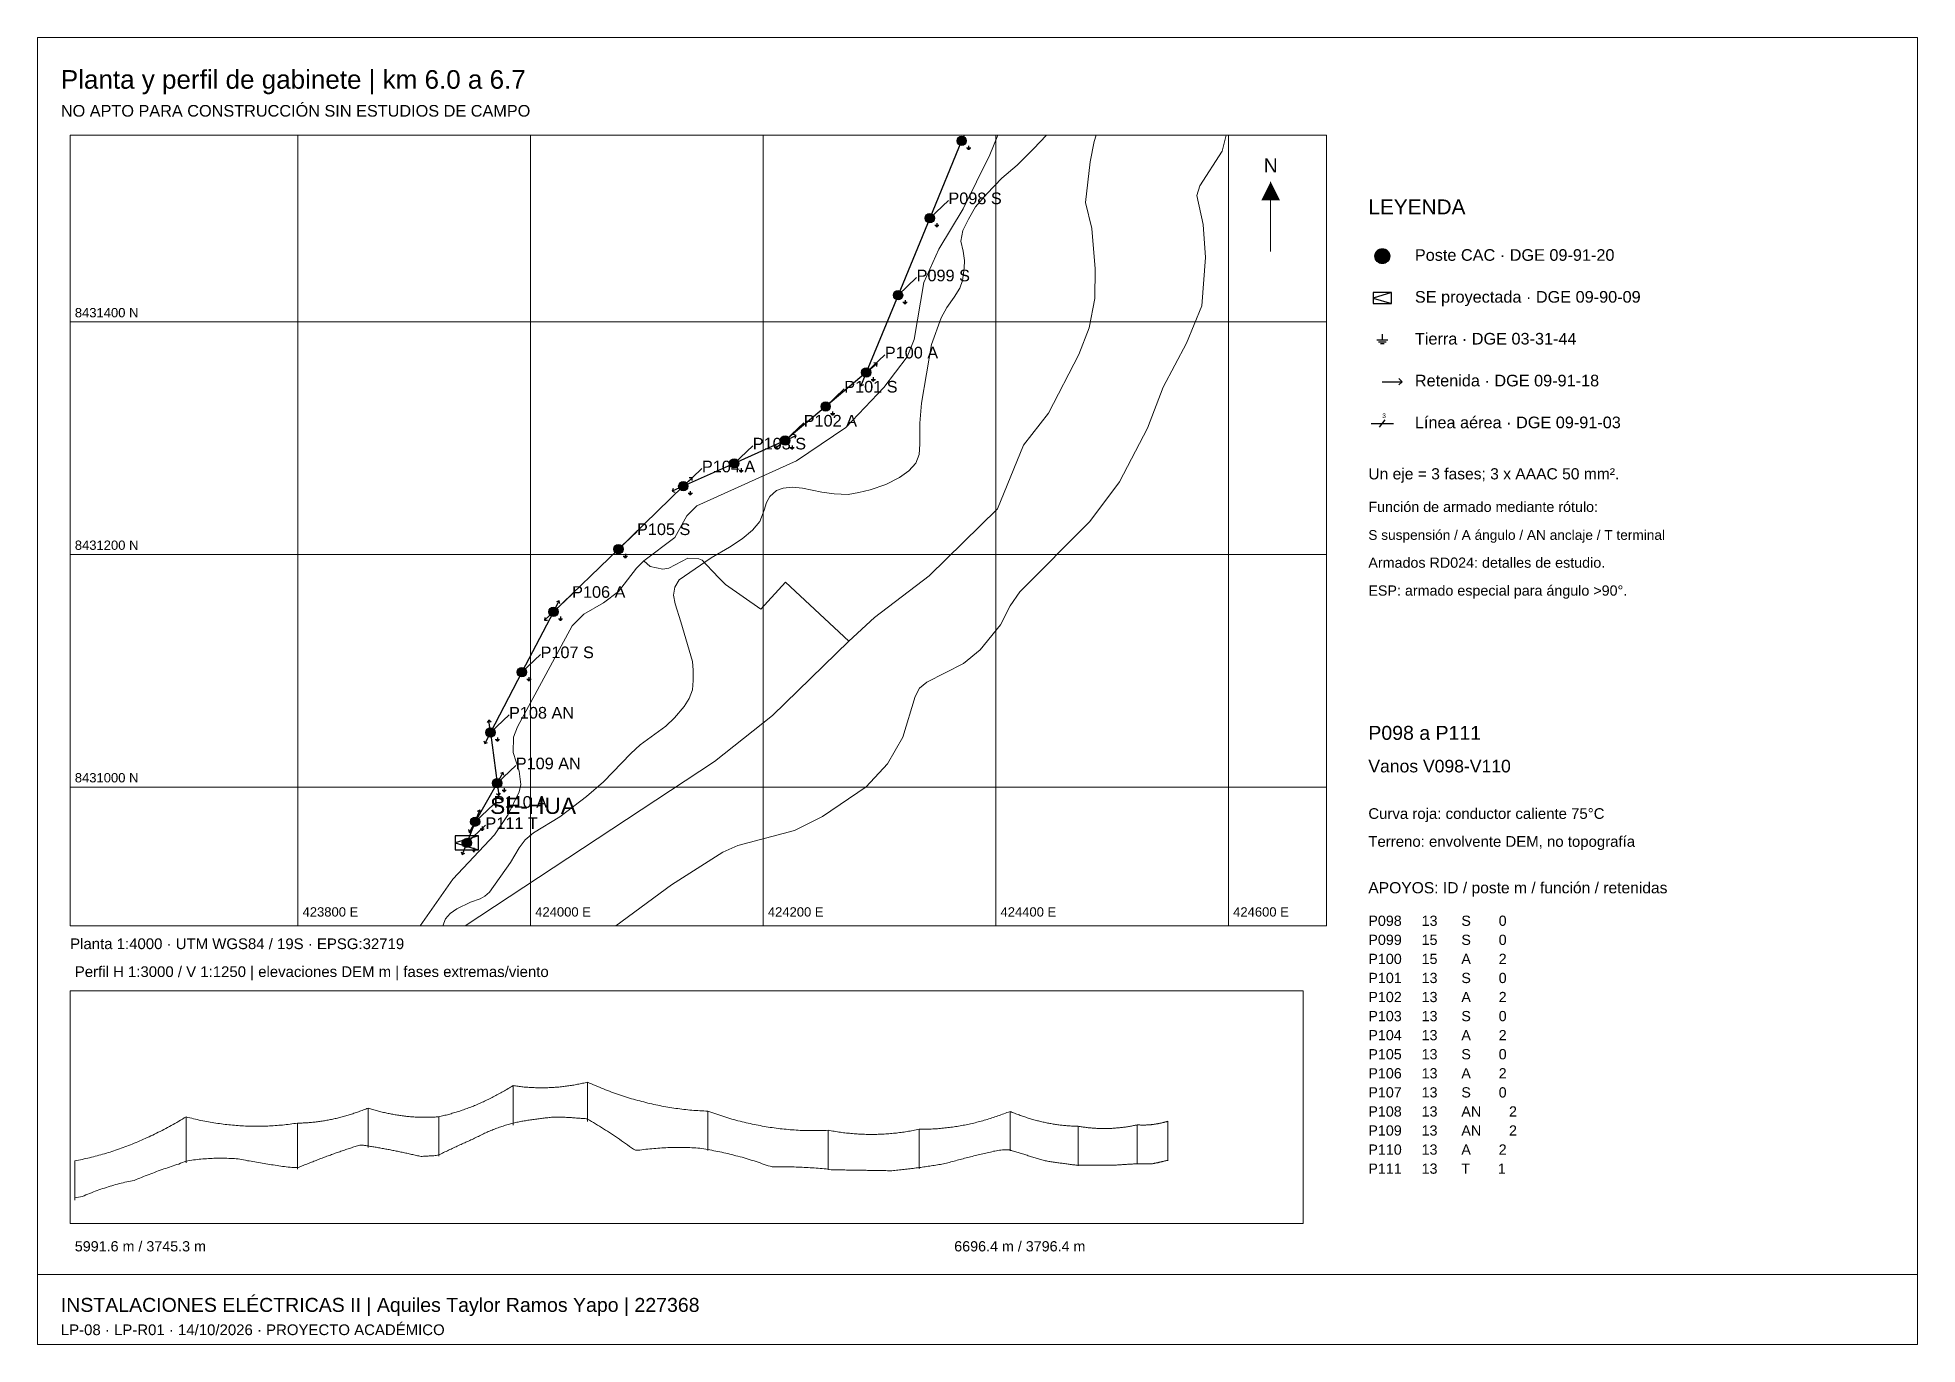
# Paper-space layout 'LP-08_PLANTA' of a CAD drawing. Header units: metres, sheet in millimetres. Extents: x 8 to 412, y 8 to 289.
# The model-space entities are those that its viewports show. They can reach past a viewport. Long polylines and large blocks are cut down to what shows.
import ezdxf

# ---------------------------------------------------------------- set-up
doc = ezdxf.new("R2010")
doc.units = ezdxf.units.M
for name, color, linetype, lineweight, true_color in [('BASE_AGUA', 7, 'Continuous', 13, 0x419bd7), ('BASE_VIAS', 7, 'Continuous', 13, 0xb9b9b9), ('CUADRICULA', 7, 'Continuous', 13, 0xe1e1e1), ('CUADRICULA_TEXTO', 7, 'Continuous', 13, 0x8c8c8c), ('LP_EJE', 7, 'Continuous', 25, 0xaa191e), ('PERFIL_CONDUCTOR', 7, 'Continuous', 13, 0xb41414), ('PERFIL_TERRENO', 7, 'Continuous', 13, 0x825f3c)]:
    doc.layers.add(name, color=color, linetype=linetype, lineweight=lineweight, true_color=true_color)
for name, color, linetype, lineweight in [('DETALLE', 7, 'Continuous', 13), ('LP_MAPA_ETIQUETAS', 7, 'Continuous', 25), ('LP_PAT', 3, 'Continuous', 25), ('LP_POSTES', 1, 'Continuous', 25), ('LP_RETENIDAS', 34, 'Continuous', 25), ('LP_SE', 5, 'Continuous', 25), ('ROTULO', 7, 'Continuous', 13)]:
    doc.layers.add(name, color=color, linetype=linetype, lineweight=lineweight)
doc.layers.add('VIEWPORTS', color=7, linetype='Continuous')
doc.styles.add('Arial', font='arial.ttf')

# ---------------------------------------------------------------- blocks, each defined once
blk = doc.blocks.new('LP_SUSPENSION')
at = {"true_color": 0xffffff}
blk.add_hatch(color=7, dxfattribs=at).paths.add_polyline_path([(4, 0), (4, 0.6), (3.8, 1.2), (3.6, 1.8), (3.2, 2.4), (2.8, 2.8), (2.4, 3.2), (1.8, 3.6), (1.2, 3.8), (0.6, 4), (0, 4), (-0.6, 4), (-1.2, 3.8), (-1.8, 3.6), (-2.4, 3.2), (-2.8, 2.8), (-3.2, 2.4), (-3.6, 1.8), (-3.8, 1.2), (-4, 0.6), (-4, 0), (-4, -0.6), (-3.8, -1.2), (-3.6, -1.8), (-3.2, -2.4), (-2.8, -2.8), (-2.4, -3.2), (-1.8, -3.6), (-1.2, -3.8), (-0.6, -4), (0, -4), (0.6, -4), (1.2, -3.8), (1.8, -3.6), (2.4, -3.2), (2.8, -2.8), (3.2, -2.4), (3.6, -1.8), (3.8, -1.2), (4, -0.6)])
blk.add_circle((0, 0), 4)
at = {"flags": 1}
for tag in ['ARMADO', 'ID', 'ESTRUCTURA', 'E', 'N', 'POSTE_M']:
    blk.add_attdef(tag, (0, 0), '', height=1, dxfattribs=at)
blk = doc.blocks.new('LP_SE')
blk.add_lwpolyline([(-5, -3), (5, -3), (5, 3), (-5, 3)], close=True)
blk.add_lwpolyline([(5, 3), (-5, 0), (5, -3)])
at = {"flags": 1}
blk.add_attdef('ID', (0, 0), '', height=1, dxfattribs=at)
blk = doc.blocks.new('LP_PAT')
for p, q in [((-3, 0), (3, 0)), ((0, 3), (0, 0)), ((-2, -1), (2, -1)), ((-1, -2), (1, -2))]:
    blk.add_line(p, q)
blk = doc.blocks.new('LP_RET')
blk.add_line((0, 0), (10.6, 0))
blk.add_lwpolyline([(8.8, -1.7), (10.6, 0), (8.8, 1.7)])
blk = doc.blocks.new('LP_LINEA')
for p, q in [((-6, 0), (6, 0)), ((-1.5, -2), (1.5, 2))]:
    blk.add_line(p, q)
blk.add_text('3', height=2.5).set_placement((0, 3))
blk = doc.blocks.new('LP_ANGULO')
at = {"true_color": 0xffffff}
blk.add_hatch(color=7, dxfattribs=at).paths.add_polyline_path([(4, 0), (4, 0.6), (3.8, 1.2), (3.6, 1.8), (3.2, 2.4), (2.8, 2.8), (2.4, 3.2), (1.8, 3.6), (1.2, 3.8), (0.6, 4), (0, 4), (-0.6, 4), (-1.2, 3.8), (-1.8, 3.6), (-2.4, 3.2), (-2.8, 2.8), (-3.2, 2.4), (-3.6, 1.8), (-3.8, 1.2), (-4, 0.6), (-4, 0), (-4, -0.6), (-3.8, -1.2), (-3.6, -1.8), (-3.2, -2.4), (-2.8, -2.8), (-2.4, -3.2), (-1.8, -3.6), (-1.2, -3.8), (-0.6, -4), (0, -4), (0.6, -4), (1.2, -3.8), (1.8, -3.6), (2.4, -3.2), (2.8, -2.8), (3.2, -2.4), (3.6, -1.8), (3.8, -1.2), (4, -0.6)])
blk.add_circle((0, 0), 4)
at = {"flags": 1}
for tag in ['ARMADO', 'ID', 'ESTRUCTURA', 'E', 'N', 'POSTE_M']:
    blk.add_attdef(tag, (0, 0), '', height=1, dxfattribs=at)
blk = doc.blocks.new('LP_ANCLAJE')
at = {"true_color": 0xffffff}
blk.add_hatch(color=7, dxfattribs=at).paths.add_polyline_path([(4, 0), (4, 0.6), (3.8, 1.2), (3.6, 1.8), (3.2, 2.4), (2.8, 2.8), (2.4, 3.2), (1.8, 3.6), (1.2, 3.8), (0.6, 4), (0, 4), (-0.6, 4), (-1.2, 3.8), (-1.8, 3.6), (-2.4, 3.2), (-2.8, 2.8), (-3.2, 2.4), (-3.6, 1.8), (-3.8, 1.2), (-4, 0.6), (-4, 0), (-4, -0.6), (-3.8, -1.2), (-3.6, -1.8), (-3.2, -2.4), (-2.8, -2.8), (-2.4, -3.2), (-1.8, -3.6), (-1.2, -3.8), (-0.6, -4), (0, -4), (0.6, -4), (1.2, -3.8), (1.8, -3.6), (2.4, -3.2), (2.8, -2.8), (3.2, -2.4), (3.6, -1.8), (3.8, -1.2), (4, -0.6)])
blk.add_circle((0, 0), 4)
at = {"flags": 1}
for tag in ['ARMADO', 'ID', 'ESTRUCTURA', 'E', 'N', 'POSTE_M']:
    blk.add_attdef(tag, (0, 0), '', height=1, dxfattribs=at)
blk = doc.blocks.new('LP_TERMINAL')
at = {"true_color": 0xffffff}
blk.add_hatch(color=7, dxfattribs=at).paths.add_polyline_path([(4, 0), (4, 0.6), (3.8, 1.2), (3.6, 1.8), (3.2, 2.4), (2.8, 2.8), (2.4, 3.2), (1.8, 3.6), (1.2, 3.8), (0.6, 4), (0, 4), (-0.6, 4), (-1.2, 3.8), (-1.8, 3.6), (-2.4, 3.2), (-2.8, 2.8), (-3.2, 2.4), (-3.6, 1.8), (-3.8, 1.2), (-4, 0.6), (-4, 0), (-4, -0.6), (-3.8, -1.2), (-3.6, -1.8), (-3.2, -2.4), (-2.8, -2.8), (-2.4, -3.2), (-1.8, -3.6), (-1.2, -3.8), (-0.6, -4), (0, -4), (0.6, -4), (1.2, -3.8), (1.8, -3.6), (2.4, -3.2), (2.8, -2.8), (3.2, -2.4), (3.6, -1.8), (3.8, -1.2), (4, -0.6)])
blk.add_circle((0, 0), 4)
at = {"flags": 1}
for tag in ['ARMADO', 'ID', 'ESTRUCTURA', 'E', 'N', 'POSTE_M']:
    blk.add_attdef(tag, (0, 0), '', height=1, dxfattribs=at)

msp = doc.modelspace()

# ---------------------------------------------------------------- linework, layer by layer
at = {"layer": 'BASE_AGUA'}
msp.add_lwpolyline([(423917.5, 8430855.7), (423923.6, 8430878.5), (423926.9, 8430886.6), (423930.8, 8430891.1), (423936.7, 8430895.2), (423948.4, 8430901.1), (423956.8, 8430903.9), (423960.7, 8430906.2), (423964.8, 8430909.5), (423982.8, 8430935.1), (423990.2, 8430947.8), (423995.5, 8430954.7), (424002.6, 8430960.6), (424025.3, 8430974.4), (424048.1, 8430991.8), (424062.6, 8431004.4), (424086.1, 8431028.9), (424094.1, 8431036.2), (424116.4, 8431052.3), (424123.8, 8431059.5), (424132, 8431069.4), (424136.4, 8431076.2), (424139.2, 8431083.6), (424139.9, 8431091.6), (424139.9, 8431100.6), (424139.1, 8431108), (424129.3, 8431142), (424124.2, 8431157.5), (424122.9, 8431164.9), (424124, 8431172), (424127.7, 8431178.1), (424155.4, 8431197.2), (424171, 8431206.3), (424182, 8431213.4), (424190.7, 8431220.8), (424197.2, 8431228.4), (424200.9, 8431238.2), (424202.7, 8431244.7), (424205.8, 8431250), (424211.4, 8431255.2), (424217.2, 8431257.1), (424224.8, 8431257.9), (424233.7, 8431257.2), (424250.5, 8431253.7), (424261.1, 8431252.2), (424273, 8431251.7), (424282.3, 8431253.4), (424292, 8431255.7), (424305.4, 8431260.1), (424317.2, 8431266.3), (424325.2, 8431272), (424331.2, 8431278.5), (424334.1, 8431285.9), (424334.6, 8431295), (424334.6, 8431312.9), (424336.2, 8431330.1), (424344.6, 8431380.6), (424353.1, 8431403.6), (424357.9, 8431412.5), (424364.2, 8431421.4), (424369, 8431429.1), (424371.4, 8431435.8), (424372.9, 8431446.4), (424373.1, 8431453), (424371.9, 8431461), (424370, 8431469.5), (424371.7, 8431478.7), (424376.5, 8431488.5), (424382.6, 8431499.1), (424392.2, 8431510.2), (424405, 8431523.6), (424418.2, 8431535), (424432.5, 8431549), (424444.4, 8431561.6), (424452.5, 8431572.9)], dxfattribs=at)
at = {"layer": 'BASE_VIAS'}
for points in [[(423895.4, 8430866.9), (423933.3, 8430920.8), (423968.9, 8430959), (423980.8, 8430976.4), (423990.2, 8430996), (423991.5, 8431002.3), (423990.3, 8431013.6), (423985.1, 8431029.8), (423985.4, 8431042.9), (423988.7, 8431051.7), (424035.9, 8431138.7), (424045.9, 8431148.7), (424062.7, 8431158.4), (424075.7, 8431168.2), (424091, 8431188.4), (424097.5, 8431194.5), (424124.1, 8431214.6), (424134.4, 8431233.3), (424143, 8431242), (424228.6, 8431280.5), (424271, 8431309.3), (424303.8, 8431343.6), (424323.8, 8431369.9), (424329.7, 8431384.9), (424338, 8431433.9), (424350.9, 8431462.5), (424371.8, 8431497.3), (424394.9, 8431543.8), (424426.3, 8431622.3)], [(424497.3, 8431597.6), (424484.6, 8431555.2), (424481.1, 8431537.6), (424477.1, 8431502.9), (424482.6, 8431480.5), (424485.3, 8431445.8), (424485, 8431420.1), (424480.2, 8431395.1), (424471.4, 8431372.1), (424445.3, 8431321.6), (424423.8, 8431294), (424401.4, 8431239.4), (424342.6, 8431181.7), (424295.8, 8431145.7), (424273.5, 8431125.4), (424208.1, 8431061.6), (424158, 8431021.9), (423928.6, 8430870.6)], [(423986.2, 8430816), (424121.1, 8430915.9), (424165.3, 8430944), (424178.2, 8430949.8), (424227, 8430962.7), (424251, 8430974.7), (424288.4, 8431000.2), (424306.9, 8431020), (424319.9, 8431042.9), (424330.5, 8431078), (424334.5, 8431085.1), (424340.7, 8431090.2), (424372.3, 8431106.4), (424386.5, 8431118), (424403.9, 8431139.4), (424412.4, 8431155.8), (424420.6, 8431167.8), (424480.8, 8431228.4), (424506.2, 8431262.5), (424530.5, 8431308.8), (424543.7, 8431343.9), (424563.8, 8431381.9), (424577.2, 8431414), (424580.1, 8431455.4), (424578.2, 8431483.8), (424572.7, 8431508.8), (424575.3, 8431517), (424594.6, 8431546.9), (424598.7, 8431564.2), (424598, 8431576.9)], [(424097.5, 8431194.5), (424102.9, 8431189.8), (424113.7, 8431187.5), (424119, 8431188.4), (424135.3, 8431196.8), (424144.6, 8431196.4), (424147.4, 8431195)], [(424147.4, 8431195), (424156.2, 8431186.1)], [(424156.2, 8431186.1), (424162.5, 8431179.5), (424167.6, 8431174.3), (424197.9, 8431153.1), (424219.3, 8431176.1), (424273.5, 8431125.4)]]:
    msp.add_lwpolyline(points, dxfattribs=at)
at = {"layer": 'LP_EJE'}
msp.add_lwpolyline([(424397.9, 8431622.1), (424370.6, 8431555.7), (424343.2, 8431489.3), (424315.9, 8431423), (424288.6, 8431356.6), (424253.7, 8431327.3), (424218.8, 8431298.1), (424175.1, 8431278.4), (424131.3, 8431258.7), (424075.5, 8431204.7), (424019.7, 8431150.8), (423992.6, 8431098.8), (423965.5, 8431046.9), (423971.3, 8431003.3), (423952.4, 8430970.2), (423945.2, 8430951.9)], dxfattribs=at)

# ---------------------------------------------------------------- block references
at = {"layer": 'LP_PAT', "xscale": 0.6, "yscale": 0.6}
for p in [(424376.6, 8431549.7), (424349.2, 8431483.3), (424321.9, 8431417), (424294.6, 8431350.6), (424259.7, 8431321.3), (424224.8, 8431292.1), (424181.1, 8431272.4), (424137.3, 8431252.7), (424081.5, 8431198.7), (424025.7, 8431144.8), (423998.6, 8431092.8), (423971.5, 8431040.9), (423977.3, 8430997.3), (423958.4, 8430964.2), (423951.2, 8430945.9)]:
    msp.add_blockref('LP_PAT', p, dxfattribs=at)
at = {"layer": 'LP_POSTES'}
for name, p in [('LP_SUSPENSION', (424370.6, 8431555.7)), ('LP_SUSPENSION', (424343.2, 8431489.3)), ('LP_SUSPENSION', (424315.9, 8431423)), ('LP_ANGULO', (424288.6, 8431356.6)), ('LP_SUSPENSION', (424253.7, 8431327.3)), ('LP_ANGULO', (424218.8, 8431298.1)), ('LP_SUSPENSION', (424175.1, 8431278.4)), ('LP_ANGULO', (424131.3, 8431258.7)), ('LP_SUSPENSION', (424075.5, 8431204.7)), ('LP_ANGULO', (424019.7, 8431150.8)), ('LP_SUSPENSION', (423992.6, 8431098.8)), ('LP_ANCLAJE', (423965.5, 8431046.9)), ('LP_ANCLAJE', (423971.3, 8431003.3)), ('LP_ANGULO', (423952.4, 8430970.2)), ('LP_TERMINAL', (423945.2, 8430951.9))]:
    msp.add_blockref(name, p, dxfattribs=at)
at = {"layer": 'LP_RETENIDAS'}
for p, xscale, yscale, rotation in [((424288.6, 8431356.6), 1.169811320723058, 1.169811320723058, 247.6130153230363), ((424288.6, 8431356.6), 1.169811320776125, 1.169811320776125, 40.03361034735096), ((424218.8, 8431298.1), 1.000000000029919, 1.000000000029919, 24.21606585906807), ((424218.8, 8431298.1), 0.999999999954026, 0.999999999954026, 220.0336103428096), ((424131.3, 8431258.7), 0.9999999999678584, 0.9999999999678584, 204.2160658496278), ((424131.3, 8431258.7), 1.000000000025782, 1.000000000025782, 44.03762038925778), ((424019.7, 8431150.8), 0.9999999999767024, 0.9999999999767024, 62.44624430406154), ((424019.7, 8431150.8), 1.000000000013939, 1.000000000013939, 224.0376203899139), ((423965.5, 8431046.9), 0.9999999999767024, 0.9999999999767024, 242.4462443040615), ((423965.5, 8431046.9), 0.9999999999516324, 0.9999999999516324, 97.55054995183872), ((423971.3, 8431003.3), 0.9999999999960204, 0.9999999999960204, 60.2666802355044), ((423971.3, 8431003.3), 0.9999999999516324, 0.9999999999516324, 277.5505499518387), ((423952.4, 8430970.2), 1.000000000008174, 1.000000000008174, 68.59883996359773), ((423952.4, 8430970.2), 0.9999999999960204, 0.9999999999960204, 240.2666802355044), ((423945.2, 8430951.9), 1.000000000008174, 1.000000000008174, 248.5988399635977)]:
    msp.add_blockref('LP_RET', p, dxfattribs=dict(at, xscale=xscale, yscale=yscale, rotation=rotation))
at = {"layer": 'LP_SE', "xscale": 2, "yscale": 2}
msp.add_blockref('LP_SE', (423945.2, 8430951.9), dxfattribs=at)

# ---------------------------------------------------------------- texts
at = {"layer": 'LP_SE', "style": 'Arial'}
msp.add_text('SE-HUA', height=14, dxfattribs=at).set_placement((423965.2, 8430976.9))

psp = doc.layouts.new('LP-08_PLANTA')

# ---------------------------------------------------------------- linework, layer by layer
at = {"layer": 'CUADRICULA'}
for p, q in [((63.95, 98), (63.95, 268)), ((113.95, 98), (113.95, 268)), ((163.95, 98), (163.95, 268)), ((213.95, 98), (213.95, 268)), ((263.95, 98), (263.95, 268)), ((15, 227.85), (285, 227.85)), ((15, 177.85), (285, 177.85)), ((15, 127.85), (285, 127.85))]:
    psp.add_line(p, q, dxfattribs=at)
at = {"layer": 'DETALLE'}
for p, q in [((273, 243), (273, 258)), ((110.19, 55.17), (110.19, 63.65)), ((126.19, 55.92), (126.19, 64.4)), ((39.92, 47.01), (39.92, 56.93)), ((79.02, 50.35), (79.02, 58.83)), ((94.2, 48.47), (94.2, 56.95)), ((152.06, 49.69), (152.06, 58.17)), ((217, 49.62), (217, 58.1)), ((63.84, 45.66), (63.84, 55.58)), ((177.93, 45.57), (177.93, 54.05)), ((197.46, 45.78), (197.46, 54.26)), ((231.65, 46.42), (231.65, 54.9)), ((244.35, 46.74), (244.35, 55.22)), ((250.92, 47.51), (250.92, 55.99)), ((16, 39), (16, 47.48))]:
    psp.add_line(p, q, dxfattribs=at)
psp.add_lwpolyline([(15, 34), (280, 34), (280, 84), (15, 84)], close=True, dxfattribs=at)
psp.add_solid([(271, 254), (275, 254), (273, 258)], dxfattribs=at)
at = {"layer": 'LP_MAPA_ETIQUETAS'}
for p, q in [((199.75, 250.18), (203.75, 253.98)), ((192.92, 233.59), (196.92, 237.39)), ((186.09, 217.01), (190.09, 220.81)), ((177.37, 209.68), (181.37, 213.48)), ((168.65, 202.36), (172.65, 206.16)), ((157.71, 197.44), (161.71, 201.24)), ((146.78, 192.52), (150.78, 196.32)), ((132.83, 179.03), (136.83, 182.83)), ((118.88, 165.54), (122.88, 169.34)), ((112.1, 152.56), (116.1, 156.36)), ((105.32, 139.57), (109.32, 143.37)), ((106.77, 128.67), (110.77, 132.47)), ((102.04, 120.4), (106.04, 124.2)), ((100.25, 115.82), (104.25, 119.62))]:
    psp.add_line(p, q, dxfattribs=at)
at = {"layer": 'PERFIL_CONDUCTOR'}
for points in [[(94.2, 56.95), (94.47, 57.01), (94.73, 57.07), (95, 57.13), (95.27, 57.19), (95.53, 57.26), (95.8, 57.33), (96.07, 57.4), (96.33, 57.47), (96.6, 57.54), (96.86, 57.61), (97.13, 57.69), (97.4, 57.77), (97.66, 57.85), (97.93, 57.93), (98.2, 58.01), (98.46, 58.1), (98.73, 58.19), (99, 58.27), (99.26, 58.36), (99.53, 58.46), (99.8, 58.55), (100.06, 58.65), (100.33, 58.75), (100.6, 58.84), (100.86, 58.95), (101.13, 59.05), (101.4, 59.15), (101.66, 59.26), (101.93, 59.37), (102.2, 59.48), (102.46, 59.59), (102.73, 59.71), (103, 59.82), (103.26, 59.94), (103.53, 60.06), (103.8, 60.18), (104.06, 60.31), (104.33, 60.43), (104.59, 60.56), (104.86, 60.69), (105.13, 60.82), (105.39, 60.95), (105.66, 61.08), (105.93, 61.22), (106.19, 61.36), (106.46, 61.5), (106.73, 61.64), (106.99, 61.78), (107.26, 61.93), (107.53, 62.08), (107.79, 62.22), (108.06, 62.38), (108.33, 62.53), (108.59, 62.68), (108.86, 62.84), (109.13, 63), (109.39, 63.16), (109.66, 63.32), (109.93, 63.48), (110.19, 63.65)], [(110.19, 63.65), (110.46, 63.61), (110.73, 63.57), (110.99, 63.53), (111.26, 63.5), (111.53, 63.46), (111.79, 63.43), (112.06, 63.4), (112.32, 63.38), (112.59, 63.35), (112.86, 63.33), (113.12, 63.3), (113.39, 63.28), (113.66, 63.26), (113.92, 63.25), (114.19, 63.23), (114.46, 63.22), (114.72, 63.21), (114.99, 63.2), (115.26, 63.19), (115.52, 63.18), (115.79, 63.18), (116.06, 63.18), (116.32, 63.18), (116.59, 63.18), (116.86, 63.18), (117.12, 63.18), (117.39, 63.19), (117.66, 63.2), (117.92, 63.21), (118.19, 63.22), (118.46, 63.23), (118.72, 63.25), (118.99, 63.27), (119.26, 63.28), (119.52, 63.3), (119.79, 63.33), (120.05, 63.35), (120.32, 63.38), (120.59, 63.4), (120.85, 63.43), (121.12, 63.47), (121.39, 63.5), (121.65, 63.53), (121.92, 63.57), (122.19, 63.61), (122.45, 63.65), (122.72, 63.69), (122.99, 63.74), (123.25, 63.78), (123.52, 63.83), (123.79, 63.88), (124.05, 63.93), (124.32, 63.98), (124.59, 64.04), (124.85, 64.09), (125.12, 64.15), (125.39, 64.21), (125.65, 64.27), (125.92, 64.34), (126.19, 64.4)], [(126.19, 64.4), (126.62, 64.21), (127.05, 64.02), (127.48, 63.83), (127.91, 63.64), (128.34, 63.46), (128.77, 63.28), (129.2, 63.11), (129.63, 62.94), (130.07, 62.77), (130.5, 62.6), (130.93, 62.44), (131.36, 62.27), (131.79, 62.12), (132.22, 61.96), (132.65, 61.81), (133.08, 61.66), (133.52, 61.52), (133.95, 61.38), (134.38, 61.24), (134.81, 61.1), (135.24, 60.97), (135.67, 60.84), (136.1, 60.71), (136.53, 60.59), (136.97, 60.47), (137.4, 60.35), (137.83, 60.24), (138.26, 60.13), (138.69, 60.02), (139.12, 59.91), (139.55, 59.81), (139.98, 59.71), (140.41, 59.61), (140.85, 59.52), (141.28, 59.43), (141.71, 59.34), (142.14, 59.26), (142.57, 59.18), (143, 59.1), (143.43, 59.03), (143.86, 58.95), (144.3, 58.89), (144.73, 58.82), (145.16, 58.76), (145.59, 58.7), (146.02, 58.64), (146.45, 58.59), (146.88, 58.54), (147.31, 58.49), (147.75, 58.45), (148.18, 58.4), (148.61, 58.37), (149.04, 58.33), (149.47, 58.3), (149.9, 58.27), (150.33, 58.24), (150.76, 58.22), (151.19, 58.2), (151.63, 58.18), (152.06, 58.17)], [(16, 47.48), (16.4, 47.55), (16.8, 47.63), (17.2, 47.71), (17.59, 47.79), (17.99, 47.88), (18.39, 47.97), (18.79, 48.06), (19.19, 48.15), (19.59, 48.25), (19.99, 48.35), (20.39, 48.45), (20.78, 48.56), (21.18, 48.67), (21.58, 48.78), (21.98, 48.89), (22.38, 49.01), (22.78, 49.13), (23.18, 49.25), (23.57, 49.37), (23.97, 49.5), (24.37, 49.63), (24.77, 49.77), (25.17, 49.9), (25.57, 50.04), (25.97, 50.18), (26.37, 50.33), (26.76, 50.47), (27.16, 50.62), (27.56, 50.78), (27.96, 50.93), (28.36, 51.09), (28.76, 51.25), (29.16, 51.42), (29.56, 51.59), (29.95, 51.76), (30.35, 51.93), (30.75, 52.1), (31.15, 52.28), (31.55, 52.46), (31.95, 52.65), (32.35, 52.83), (32.74, 53.02), (33.14, 53.22), (33.54, 53.41), (33.94, 53.61), (34.34, 53.81), (34.74, 54.02), (35.14, 54.22), (35.54, 54.43), (35.93, 54.64), (36.33, 54.86), (36.73, 55.08), (37.13, 55.3), (37.53, 55.52), (37.93, 55.75), (38.33, 55.98), (38.72, 56.21), (39.12, 56.45), (39.52, 56.69), (39.92, 56.93)], [(39.92, 56.93), (40.32, 56.82), (40.72, 56.72), (41.12, 56.62), (41.52, 56.53), (41.91, 56.43), (42.31, 56.34), (42.71, 56.25), (43.11, 56.17), (43.51, 56.09), (43.91, 56.01), (44.31, 55.93), (44.71, 55.86), (45.1, 55.78), (45.5, 55.72), (45.9, 55.65), (46.3, 55.59), (46.7, 55.53), (47.1, 55.47), (47.5, 55.42), (47.89, 55.36), (48.29, 55.32), (48.69, 55.27), (49.09, 55.23), (49.49, 55.19), (49.89, 55.15), (50.29, 55.11), (50.69, 55.08), (51.08, 55.05), (51.48, 55.03), (51.88, 55), (52.28, 54.98), (52.68, 54.96), (53.08, 54.95), (53.48, 54.93), (53.87, 54.93), (54.27, 54.92), (54.67, 54.91), (55.07, 54.91), (55.47, 54.91), (55.87, 54.92), (56.27, 54.92), (56.67, 54.93), (57.06, 54.95), (57.46, 54.96), (57.86, 54.98), (58.26, 55), (58.66, 55.02), (59.06, 55.05), (59.46, 55.08), (59.85, 55.11), (60.25, 55.15), (60.65, 55.18), (61.05, 55.22), (61.45, 55.27), (61.85, 55.31), (62.25, 55.36), (62.65, 55.41), (63.04, 55.47), (63.44, 55.52), (63.84, 55.58)], [(63.84, 55.58), (64.09, 55.59), (64.35, 55.59), (64.6, 55.6), (64.85, 55.61), (65.11, 55.62), (65.36, 55.63), (65.61, 55.65), (65.87, 55.66), (66.12, 55.68), (66.37, 55.7), (66.62, 55.72), (66.88, 55.74), (67.13, 55.77), (67.38, 55.8), (67.64, 55.82), (67.89, 55.85), (68.14, 55.88), (68.4, 55.92), (68.65, 55.95), (68.9, 55.99), (69.15, 56.03), (69.41, 56.06), (69.66, 56.11), (69.91, 56.15), (70.17, 56.19), (70.42, 56.24), (70.67, 56.29), (70.93, 56.34), (71.18, 56.39), (71.43, 56.44), (71.68, 56.5), (71.94, 56.55), (72.19, 56.61), (72.44, 56.67), (72.7, 56.73), (72.95, 56.8), (73.2, 56.86), (73.45, 56.93), (73.71, 57), (73.96, 57.07), (74.21, 57.14), (74.47, 57.21), (74.72, 57.29), (74.97, 57.36), (75.23, 57.44), (75.48, 57.52), (75.73, 57.61), (75.98, 57.69), (76.24, 57.77), (76.49, 57.86), (76.74, 57.95), (77, 58.04), (77.25, 58.13), (77.5, 58.23), (77.76, 58.32), (78.01, 58.42), (78.26, 58.52), (78.51, 58.62), (78.77, 58.72), (79.02, 58.83)], [(79.02, 58.83), (79.27, 58.75), (79.53, 58.67), (79.78, 58.59), (80.03, 58.51), (80.29, 58.44), (80.54, 58.36), (80.79, 58.29), (81.04, 58.22), (81.3, 58.16), (81.55, 58.09), (81.8, 58.03), (82.06, 57.96), (82.31, 57.9), (82.56, 57.84), (82.82, 57.79), (83.07, 57.73), (83.32, 57.68), (83.57, 57.62), (83.83, 57.57), (84.08, 57.52), (84.33, 57.48), (84.59, 57.43), (84.84, 57.39), (85.09, 57.35), (85.35, 57.31), (85.6, 57.27), (85.85, 57.23), (86.1, 57.19), (86.36, 57.16), (86.61, 57.13), (86.86, 57.1), (87.12, 57.07), (87.37, 57.04), (87.62, 57.02), (87.87, 56.99), (88.13, 56.97), (88.38, 56.95), (88.63, 56.93), (88.89, 56.92), (89.14, 56.9), (89.39, 56.89), (89.65, 56.87), (89.9, 56.86), (90.15, 56.86), (90.4, 56.85), (90.66, 56.84), (90.91, 56.84), (91.16, 56.84), (91.42, 56.84), (91.67, 56.84), (91.92, 56.84), (92.18, 56.85), (92.43, 56.86), (92.68, 56.86), (92.93, 56.87), (93.19, 56.89), (93.44, 56.9), (93.69, 56.92), (93.95, 56.93), (94.2, 56.95)], [(152.06, 58.17), (152.49, 58.01), (152.92, 57.85), (153.35, 57.7), (153.78, 57.55), (154.21, 57.41), (154.64, 57.26), (155.08, 57.12), (155.51, 56.99), (155.94, 56.85), (156.37, 56.72), (156.8, 56.59), (157.23, 56.47), (157.66, 56.35), (158.09, 56.23), (158.52, 56.11), (158.96, 56), (159.39, 55.89), (159.82, 55.78), (160.25, 55.68), (160.68, 55.58), (161.11, 55.48), (161.54, 55.39), (161.97, 55.29), (162.41, 55.21), (162.84, 55.12), (163.27, 55.04), (163.7, 54.96), (164.13, 54.88), (164.56, 54.81), (164.99, 54.74), (165.42, 54.67), (165.86, 54.61), (166.29, 54.55), (166.72, 54.49), (167.15, 54.44), (167.58, 54.38), (168.01, 54.34), (168.44, 54.29), (168.87, 54.25), (169.3, 54.21), (169.74, 54.17), (170.17, 54.14), (170.6, 54.11), (171.03, 54.08), (171.46, 54.06), (171.89, 54.03), (172.32, 54.02), (172.75, 54), (173.19, 53.99), (173.62, 53.98), (174.05, 53.97), (174.48, 53.97), (174.91, 53.97), (175.34, 53.97), (175.77, 53.98), (176.2, 53.99), (176.64, 54), (177.07, 54.01), (177.5, 54.03), (177.93, 54.05)], [(197.46, 54.26), (197.79, 54.26), (198.11, 54.26), (198.44, 54.27), (198.76, 54.27), (199.09, 54.28), (199.42, 54.29), (199.74, 54.3), (200.07, 54.31), (200.39, 54.33), (200.72, 54.35), (201.04, 54.37), (201.37, 54.39), (201.69, 54.42), (202.02, 54.44), (202.35, 54.47), (202.67, 54.51), (203, 54.54), (203.32, 54.58), (203.65, 54.61), (203.97, 54.65), (204.3, 54.7), (204.62, 54.74), (204.95, 54.79), (205.28, 54.84), (205.6, 54.89), (205.93, 54.94), (206.25, 55), (206.58, 55.06), (206.9, 55.12), (207.23, 55.18), (207.55, 55.25), (207.88, 55.31), (208.21, 55.38), (208.53, 55.46), (208.86, 55.53), (209.18, 55.61), (209.51, 55.68), (209.83, 55.76), (210.16, 55.85), (210.48, 55.93), (210.81, 56.02), (211.14, 56.11), (211.46, 56.2), (211.79, 56.29), (212.11, 56.39), (212.44, 56.49), (212.76, 56.59), (213.09, 56.69), (213.41, 56.8), (213.74, 56.91), (214.07, 57.02), (214.39, 57.13), (214.72, 57.24), (215.04, 57.36), (215.37, 57.48), (215.69, 57.6), (216.02, 57.72), (216.34, 57.85), (216.67, 57.97), (217, 58.1)], [(217, 58.1), (217.24, 58), (217.48, 57.9), (217.73, 57.8), (217.97, 57.71), (218.22, 57.61), (218.46, 57.52), (218.71, 57.43), (218.95, 57.34), (219.19, 57.25), (219.44, 57.16), (219.68, 57.07), (219.93, 56.99), (220.17, 56.91), (220.41, 56.83), (220.66, 56.75), (220.9, 56.67), (221.15, 56.6), (221.39, 56.52), (221.64, 56.45), (221.88, 56.38), (222.12, 56.31), (222.37, 56.24), (222.61, 56.18), (222.86, 56.11), (223.1, 56.05), (223.35, 55.99), (223.59, 55.93), (223.83, 55.88), (224.08, 55.82), (224.32, 55.77), (224.57, 55.71), (224.81, 55.66), (225.05, 55.61), (225.3, 55.57), (225.54, 55.52), (225.79, 55.47), (226.03, 55.43), (226.28, 55.39), (226.52, 55.35), (226.76, 55.31), (227.01, 55.28), (227.25, 55.24), (227.5, 55.21), (227.74, 55.18), (227.99, 55.15), (228.23, 55.12), (228.47, 55.09), (228.72, 55.07), (228.96, 55.05), (229.21, 55.02), (229.45, 55), (229.7, 54.99), (229.94, 54.97), (230.18, 54.95), (230.43, 54.94), (230.67, 54.93), (230.92, 54.92), (231.16, 54.91), (231.4, 54.9), (231.65, 54.9)], [(177.93, 54.05), (178.25, 53.99), (178.58, 53.93), (178.91, 53.87), (179.23, 53.82), (179.56, 53.77), (179.88, 53.72), (180.21, 53.67), (180.53, 53.62), (180.86, 53.58), (181.18, 53.53), (181.51, 53.49), (181.84, 53.46), (182.16, 53.42), (182.49, 53.39), (182.81, 53.36), (183.14, 53.33), (183.46, 53.3), (183.79, 53.28), (184.11, 53.26), (184.44, 53.24), (184.77, 53.22), (185.09, 53.2), (185.42, 53.19), (185.74, 53.18), (186.07, 53.17), (186.39, 53.16), (186.72, 53.16), (187.04, 53.16), (187.37, 53.16), (187.7, 53.16), (188.02, 53.17), (188.35, 53.17), (188.67, 53.18), (189, 53.19), (189.32, 53.21), (189.65, 53.22), (189.97, 53.24), (190.3, 53.26), (190.63, 53.28), (190.95, 53.31), (191.28, 53.33), (191.6, 53.36), (191.93, 53.39), (192.25, 53.43), (192.58, 53.46), (192.9, 53.5), (193.23, 53.54), (193.56, 53.58), (193.88, 53.63), (194.21, 53.67), (194.53, 53.72), (194.86, 53.77), (195.18, 53.83), (195.51, 53.88), (195.83, 53.94), (196.16, 54), (196.49, 54.06), (196.81, 54.13), (197.14, 54.2), (197.46, 54.26)], [(231.65, 54.9), (231.86, 54.86), (232.07, 54.83), (232.28, 54.8), (232.5, 54.76), (232.71, 54.73), (232.92, 54.7), (233.13, 54.68), (233.34, 54.65), (233.55, 54.63), (233.77, 54.6), (233.98, 54.58), (234.19, 54.56), (234.4, 54.54), (234.61, 54.52), (234.82, 54.51), (235.04, 54.49), (235.25, 54.48), (235.46, 54.47), (235.67, 54.46), (235.88, 54.45), (236.09, 54.44), (236.31, 54.43), (236.52, 54.43), (236.73, 54.42), (236.94, 54.42), (237.15, 54.42), (237.36, 54.42), (237.58, 54.42), (237.79, 54.43), (238, 54.43), (238.21, 54.44), (238.42, 54.44), (238.63, 54.45), (238.85, 54.46), (239.06, 54.48), (239.27, 54.49), (239.48, 54.5), (239.69, 54.52), (239.9, 54.54), (240.11, 54.55), (240.33, 54.57), (240.54, 54.6), (240.75, 54.62), (240.96, 54.64), (241.17, 54.67), (241.38, 54.69), (241.6, 54.72), (241.81, 54.75), (242.02, 54.78), (242.23, 54.82), (242.44, 54.85), (242.65, 54.89), (242.87, 54.92), (243.08, 54.96), (243.29, 55), (243.5, 55.04), (243.71, 55.08), (243.92, 55.13), (244.14, 55.17), (244.35, 55.22)], [(244.35, 55.22), (244.46, 55.21), (244.57, 55.2), (244.68, 55.2), (244.79, 55.19), (244.9, 55.19), (245, 55.18), (245.11, 55.18), (245.22, 55.18), (245.33, 55.17), (245.44, 55.17), (245.55, 55.17), (245.66, 55.17), (245.77, 55.17), (245.88, 55.17), (245.99, 55.18), (246.1, 55.18), (246.21, 55.18), (246.32, 55.19), (246.43, 55.19), (246.54, 55.2), (246.65, 55.2), (246.76, 55.21), (246.87, 55.22), (246.97, 55.23), (247.08, 55.23), (247.19, 55.24), (247.3, 55.25), (247.41, 55.27), (247.52, 55.28), (247.63, 55.29), (247.74, 55.3), (247.85, 55.32), (247.96, 55.33), (248.07, 55.35), (248.18, 55.36), (248.29, 55.38), (248.4, 55.4), (248.51, 55.42), (248.62, 55.43), (248.73, 55.45), (248.84, 55.47), (248.95, 55.5), (249.05, 55.52), (249.16, 55.54), (249.27, 55.56), (249.38, 55.59), (249.49, 55.61), (249.6, 55.64), (249.71, 55.66), (249.82, 55.69), (249.93, 55.72), (250.04, 55.74), (250.15, 55.77), (250.26, 55.8), (250.37, 55.83), (250.48, 55.86), (250.59, 55.89), (250.7, 55.93), (250.81, 55.96), (250.92, 55.99)]]:
    psp.add_lwpolyline(points, dxfattribs=at)
at = {"layer": 'PERFIL_TERRENO'}
for points in [[(110.19, 55.57), (110.46, 55.63), (110.73, 55.7), (110.99, 55.76), (111.26, 55.81), (111.53, 55.87), (111.79, 55.92), (112.06, 55.97), (112.32, 56.02), (112.59, 56.06), (112.86, 56.11), (113.12, 56.15), (113.39, 56.19), (113.66, 56.23), (113.92, 56.27), (114.19, 56.31), (114.46, 56.35), (114.72, 56.39), (114.99, 56.43), (115.26, 56.46), (115.52, 56.5), (115.79, 56.53), (116.06, 56.57), (116.32, 56.6), (116.59, 56.63), (116.86, 56.66), (117.12, 56.69), (117.39, 56.72), (117.66, 56.75), (117.92, 56.78), (118.19, 56.81), (118.46, 56.83), (118.72, 56.84), (118.99, 56.85), (119.26, 56.85), (119.52, 56.86), (119.79, 56.86), (120.05, 56.86), (120.32, 56.86), (120.59, 56.85), (120.85, 56.85), (121.12, 56.84), (121.39, 56.83), (121.65, 56.82), (121.92, 56.81), (122.19, 56.8), (122.45, 56.78), (122.72, 56.77), (122.99, 56.75), (123.25, 56.73), (123.52, 56.71), (123.79, 56.68), (124.05, 56.66), (124.32, 56.65), (124.59, 56.63), (124.85, 56.61), (125.12, 56.59), (125.39, 56.57), (125.65, 56.55), (125.92, 56.53), (126.19, 56.5)], [(94.2, 48.74), (94.47, 48.87), (94.73, 49), (95, 49.13), (95.27, 49.25), (95.53, 49.38), (95.8, 49.51), (96.07, 49.64), (96.33, 49.76), (96.6, 49.89), (96.86, 50.02), (97.13, 50.14), (97.4, 50.27), (97.66, 50.39), (97.93, 50.52), (98.2, 50.64), (98.46, 50.76), (98.73, 50.89), (99, 51.01), (99.26, 51.13), (99.53, 51.25), (99.8, 51.37), (100.06, 51.49), (100.33, 51.62), (100.6, 51.74), (100.86, 51.86), (101.13, 51.97), (101.4, 52.09), (101.66, 52.21), (101.93, 52.33), (102.2, 52.47), (102.46, 52.61), (102.73, 52.74), (103, 52.88), (103.26, 53.01), (103.53, 53.14), (103.8, 53.27), (104.06, 53.39), (104.33, 53.51), (104.59, 53.63), (104.86, 53.75), (105.13, 53.86), (105.39, 53.98), (105.66, 54.09), (105.93, 54.19), (106.19, 54.3), (106.46, 54.4), (106.73, 54.5), (106.99, 54.6), (107.26, 54.69), (107.53, 54.78), (107.79, 54.87), (108.06, 54.96), (108.33, 55.05), (108.59, 55.13), (108.86, 55.21), (109.13, 55.29), (109.39, 55.36), (109.66, 55.43), (109.93, 55.5), (110.19, 55.57)], [(126.19, 56.46), (126.62, 56.21), (127.05, 55.95), (127.48, 55.7), (127.91, 55.44), (128.34, 55.18), (128.77, 54.91), (129.2, 54.64), (129.63, 54.37), (130.07, 54.1), (130.5, 53.82), (130.93, 53.54), (131.36, 53.26), (131.79, 52.98), (132.22, 52.69), (132.65, 52.4), (133.08, 52.1), (133.52, 51.81), (133.95, 51.51), (134.38, 51.21), (134.81, 50.9), (135.24, 50.59), (135.67, 50.28), (136.1, 49.97), (136.53, 49.79), (136.97, 49.74), (137.4, 49.79), (137.83, 49.85), (138.26, 49.9), (138.69, 49.95), (139.12, 50), (139.55, 50.04), (139.98, 50.08), (140.41, 50.12), (140.85, 50.16), (141.28, 50.19), (141.71, 50.22), (142.14, 50.24), (142.57, 50.27), (143, 50.29), (143.43, 50.31), (143.86, 50.32), (144.3, 50.33), (144.73, 50.34), (145.16, 50.35), (145.59, 50.35), (146.02, 50.35), (146.45, 50.35), (146.88, 50.34), (147.31, 50.33), (147.75, 50.32), (148.18, 50.31), (148.61, 50.29), (149.04, 50.27), (149.47, 50.25), (149.9, 50.22), (150.33, 50.19), (150.76, 50.16), (151.19, 50.03), (151.63, 49.96), (152.06, 49.89)], [(63.84, 45.98), (64.09, 46.07), (64.35, 46.16), (64.6, 46.27), (64.85, 46.37), (65.11, 46.47), (65.36, 46.58), (65.61, 46.68), (65.87, 46.78), (66.12, 46.88), (66.37, 46.99), (66.62, 47.09), (66.88, 47.19), (67.13, 47.29), (67.38, 47.39), (67.64, 47.48), (67.89, 47.58), (68.14, 47.68), (68.4, 47.78), (68.65, 47.87), (68.9, 47.97), (69.15, 48.07), (69.41, 48.16), (69.66, 48.26), (69.91, 48.35), (70.17, 48.45), (70.42, 48.54), (70.67, 48.63), (70.93, 48.72), (71.18, 48.82), (71.43, 48.91), (71.68, 49), (71.94, 49.09), (72.19, 49.18), (72.44, 49.27), (72.7, 49.36), (72.95, 49.44), (73.2, 49.53), (73.45, 49.62), (73.71, 49.71), (73.96, 49.79), (74.21, 49.88), (74.47, 49.97), (74.72, 50.05), (74.97, 50.13), (75.23, 50.22), (75.48, 50.3), (75.73, 50.39), (75.98, 50.47), (76.24, 50.55), (76.49, 50.63), (76.74, 50.71), (77, 50.79), (77.25, 50.87), (77.5, 50.88), (77.76, 50.86), (78.01, 50.82), (78.26, 50.78), (78.51, 50.74), (78.77, 50.7), (79.02, 50.67)], [(79.02, 50.67), (79.27, 50.63), (79.53, 50.59), (79.78, 50.55), (80.03, 50.5), (80.29, 50.46), (80.54, 50.42), (80.79, 50.38), (81.04, 50.34), (81.3, 50.29), (81.55, 50.25), (81.8, 50.2), (82.06, 50.16), (82.31, 50.11), (82.56, 50.07), (82.82, 50.02), (83.07, 49.97), (83.32, 49.93), (83.57, 49.88), (83.83, 49.83), (84.08, 49.78), (84.33, 49.73), (84.59, 49.68), (84.84, 49.63), (85.09, 49.58), (85.35, 49.53), (85.6, 49.48), (85.85, 49.42), (86.1, 49.37), (86.36, 49.32), (86.61, 49.26), (86.86, 49.21), (87.12, 49.15), (87.37, 49.1), (87.62, 49.04), (87.87, 48.99), (88.13, 48.93), (88.38, 48.87), (88.63, 48.81), (88.89, 48.76), (89.14, 48.7), (89.39, 48.64), (89.65, 48.58), (89.9, 48.52), (90.15, 48.46), (90.4, 48.43), (90.66, 48.44), (90.91, 48.45), (91.16, 48.47), (91.42, 48.48), (91.67, 48.49), (91.92, 48.51), (92.18, 48.52), (92.43, 48.53), (92.68, 48.55), (92.93, 48.56), (93.19, 48.57), (93.44, 48.59), (93.69, 48.64), (93.95, 48.71), (94.2, 48.78)], [(152.06, 49.89), (152.49, 49.82), (152.92, 49.74), (153.35, 49.66), (153.78, 49.58), (154.21, 49.49), (154.64, 49.4), (155.08, 49.31), (155.51, 49.21), (155.94, 49.12), (156.37, 49.02), (156.8, 48.91), (157.23, 48.81), (157.66, 48.7), (158.09, 48.58), (158.52, 48.47), (158.96, 48.35), (159.39, 48.23), (159.82, 48.11), (160.25, 47.98), (160.68, 47.85), (161.11, 47.72), (161.54, 47.58), (161.97, 47.44), (162.41, 47.3), (162.84, 47.16), (163.27, 47.01), (163.7, 46.86), (164.13, 46.71), (164.56, 46.55), (164.99, 46.43), (165.42, 46.32), (165.86, 46.21), (166.29, 46.21), (166.72, 46.21), (167.15, 46.21), (167.58, 46.21), (168.01, 46.2), (168.44, 46.2), (168.87, 46.19), (169.3, 46.18), (169.74, 46.17), (170.17, 46.16), (170.6, 46.15), (171.03, 46.13), (171.46, 46.12), (171.89, 46.1), (172.32, 46.08), (172.75, 46.06), (173.19, 46.04), (173.62, 46.02), (174.05, 45.99), (174.48, 45.97), (174.91, 45.94), (175.34, 45.91), (175.77, 45.88), (176.2, 45.85), (176.64, 45.82), (177.07, 45.78), (177.5, 45.75), (177.93, 45.71)], [(197.46, 46.03), (197.79, 46.07), (198.11, 46.12), (198.44, 46.16), (198.76, 46.21), (199.09, 46.25), (199.42, 46.3), (199.74, 46.35), (200.07, 46.4), (200.39, 46.45), (200.72, 46.5), (201.04, 46.55), (201.37, 46.61), (201.69, 46.66), (202.02, 46.71), (202.35, 46.76), (202.67, 46.81), (203, 46.87), (203.32, 46.95), (203.65, 47.04), (203.97, 47.13), (204.3, 47.23), (204.62, 47.32), (204.95, 47.41), (205.28, 47.5), (205.6, 47.59), (205.93, 47.67), (206.25, 47.76), (206.58, 47.85), (206.9, 47.93), (207.23, 48.02), (207.55, 48.11), (207.88, 48.19), (208.21, 48.27), (208.53, 48.36), (208.86, 48.44), (209.18, 48.52), (209.51, 48.6), (209.83, 48.68), (210.16, 48.76), (210.48, 48.84), (210.81, 48.92), (211.14, 48.99), (211.46, 49.07), (211.79, 49.15), (212.11, 49.22), (212.44, 49.3), (212.76, 49.37), (213.09, 49.44), (213.41, 49.52), (213.74, 49.59), (214.07, 49.66), (214.39, 49.73), (214.72, 49.79), (215.04, 49.8), (215.37, 49.82), (215.69, 49.83), (216.02, 49.84), (216.34, 49.84), (216.67, 49.85), (217, 49.85)], [(217, 49.81), (217.24, 49.73), (217.48, 49.65), (217.73, 49.57), (217.97, 49.49), (218.22, 49.42), (218.46, 49.34), (218.71, 49.26), (218.95, 49.18), (219.19, 49.11), (219.44, 49.03), (219.68, 48.96), (219.93, 48.88), (220.17, 48.81), (220.41, 48.73), (220.66, 48.66), (220.9, 48.58), (221.15, 48.51), (221.39, 48.43), (221.64, 48.36), (221.88, 48.29), (222.12, 48.22), (222.37, 48.14), (222.61, 48.07), (222.86, 48), (223.1, 47.93), (223.35, 47.86), (223.59, 47.79), (223.83, 47.72), (224.08, 47.65), (224.32, 47.58), (224.57, 47.51), (224.81, 47.44), (225.05, 47.39), (225.3, 47.35), (225.54, 47.31), (225.79, 47.28), (226.03, 47.24), (226.28, 47.21), (226.52, 47.17), (226.76, 47.14), (227.01, 47.1), (227.25, 47.07), (227.5, 47.04), (227.74, 47), (227.99, 46.97), (228.23, 46.94), (228.47, 46.9), (228.72, 46.87), (228.96, 46.84), (229.21, 46.81), (229.45, 46.78), (229.7, 46.74), (229.94, 46.71), (230.18, 46.68), (230.43, 46.65), (230.67, 46.62), (230.92, 46.59), (231.16, 46.56), (231.4, 46.53), (231.65, 46.5)], [(16, 39.52), (16.4, 39.6), (16.8, 39.68), (17.2, 39.76), (17.59, 39.84), (17.99, 39.98), (18.39, 40.15), (18.79, 40.31), (19.19, 40.47), (19.59, 40.63), (19.99, 40.78), (20.39, 40.93), (20.78, 41.08), (21.18, 41.22), (21.58, 41.36), (21.98, 41.5), (22.38, 41.63), (22.78, 41.76), (23.18, 41.89), (23.57, 42.01), (23.97, 42.13), (24.37, 42.24), (24.77, 42.36), (25.17, 42.46), (25.57, 42.57), (25.97, 42.67), (26.37, 42.77), (26.76, 42.86), (27.16, 42.95), (27.56, 43.04), (27.96, 43.12), (28.36, 43.2), (28.76, 43.28), (29.16, 43.43), (29.56, 43.59), (29.95, 43.76), (30.35, 43.92), (30.75, 44.08), (31.15, 44.24), (31.55, 44.39), (31.95, 44.55), (32.35, 44.7), (32.74, 44.85), (33.14, 45), (33.54, 45.15), (33.94, 45.3), (34.34, 45.44), (34.74, 45.58), (35.14, 45.73), (35.54, 45.86), (35.93, 46), (36.33, 46.14), (36.73, 46.27), (37.13, 46.4), (37.53, 46.53), (37.93, 46.66), (38.33, 46.79), (38.72, 46.96), (39.12, 47.12), (39.52, 47.28), (39.92, 47.43)], [(39.92, 47.43), (40.32, 47.49), (40.72, 47.55), (41.12, 47.61), (41.52, 47.66), (41.91, 47.71), (42.31, 47.76), (42.71, 47.8), (43.11, 47.84), (43.51, 47.88), (43.91, 47.91), (44.31, 47.94), (44.71, 47.97), (45.1, 47.99), (45.5, 48.01), (45.9, 48.02), (46.3, 48.03), (46.7, 48.04), (47.1, 48.05), (47.5, 48.05), (47.89, 48.04), (48.29, 48.04), (48.69, 48.03), (49.09, 48.01), (49.49, 48), (49.89, 47.98), (50.29, 47.95), (50.69, 47.93), (51.08, 47.89), (51.48, 47.81), (51.88, 47.74), (52.28, 47.66), (52.68, 47.59), (53.08, 47.51), (53.48, 47.44), (53.87, 47.37), (54.27, 47.3), (54.67, 47.23), (55.07, 47.16), (55.47, 47.1), (55.87, 47.03), (56.27, 46.96), (56.67, 46.9), (57.06, 46.83), (57.46, 46.77), (57.86, 46.71), (58.26, 46.65), (58.66, 46.59), (59.06, 46.53), (59.46, 46.47), (59.85, 46.41), (60.25, 46.35), (60.65, 46.29), (61.05, 46.24), (61.45, 46.19), (61.85, 46.13), (62.25, 46.09), (62.65, 46.07), (63.04, 46.05), (63.44, 46.03), (63.84, 46.01)], [(177.93, 45.69), (178.25, 45.63), (178.58, 45.57), (178.91, 45.55), (179.23, 45.55), (179.56, 45.54), (179.88, 45.53), (180.21, 45.53), (180.53, 45.52), (180.86, 45.52), (181.18, 45.51), (181.51, 45.51), (181.84, 45.5), (182.16, 45.5), (182.49, 45.49), (182.81, 45.49), (183.14, 45.48), (183.46, 45.48), (183.79, 45.47), (184.11, 45.47), (184.44, 45.46), (184.77, 45.46), (185.09, 45.45), (185.42, 45.45), (185.74, 45.44), (186.07, 45.44), (186.39, 45.43), (186.72, 45.43), (187.04, 45.42), (187.37, 45.42), (187.7, 45.41), (188.02, 45.41), (188.35, 45.4), (188.67, 45.4), (189, 45.39), (189.32, 45.39), (189.65, 45.38), (189.97, 45.37), (190.3, 45.37), (190.63, 45.36), (190.95, 45.36), (191.28, 45.35), (191.6, 45.36), (191.93, 45.39), (192.25, 45.42), (192.58, 45.46), (192.9, 45.49), (193.23, 45.52), (193.56, 45.56), (193.88, 45.59), (194.21, 45.63), (194.53, 45.67), (194.86, 45.7), (195.18, 45.74), (195.51, 45.78), (195.83, 45.82), (196.16, 45.86), (196.49, 45.9), (196.81, 45.94), (197.14, 45.99), (197.46, 46.03)], [(231.65, 46.51), (231.86, 46.52), (232.07, 46.52), (232.28, 46.53), (232.5, 46.53), (232.71, 46.54), (232.92, 46.54), (233.13, 46.54), (233.34, 46.54), (233.55, 46.54), (233.77, 46.54), (233.98, 46.54), (234.19, 46.54), (234.4, 46.54), (234.61, 46.54), (234.82, 46.54), (235.04, 46.53), (235.25, 46.53), (235.46, 46.53), (235.67, 46.52), (235.88, 46.52), (236.09, 46.51), (236.31, 46.51), (236.52, 46.52), (236.73, 46.52), (236.94, 46.53), (237.15, 46.53), (237.36, 46.53), (237.58, 46.54), (237.79, 46.54), (238, 46.54), (238.21, 46.54), (238.42, 46.55), (238.63, 46.55), (238.85, 46.55), (239.06, 46.55), (239.27, 46.55), (239.48, 46.55), (239.69, 46.55), (239.9, 46.57), (240.11, 46.58), (240.33, 46.6), (240.54, 46.61), (240.75, 46.63), (240.96, 46.65), (241.17, 46.66), (241.38, 46.67), (241.6, 46.69), (241.81, 46.7), (242.02, 46.72), (242.23, 46.73), (242.44, 46.74), (242.65, 46.76), (242.87, 46.77), (243.08, 46.78), (243.29, 46.79), (243.5, 46.8), (243.71, 46.82), (243.92, 46.83), (244.14, 46.84), (244.35, 46.85)], [(244.35, 46.85), (244.46, 46.85), (244.57, 46.85), (244.68, 46.85), (244.79, 46.85), (244.9, 46.85), (245, 46.85), (245.11, 46.85), (245.22, 46.85), (245.33, 46.85), (245.44, 46.86), (245.55, 46.86), (245.66, 46.86), (245.77, 46.86), (245.88, 46.86), (245.99, 46.86), (246.1, 46.86), (246.21, 46.85), (246.32, 46.85), (246.43, 46.85), (246.54, 46.85), (246.65, 46.85), (246.76, 46.85), (246.87, 46.85), (246.97, 46.85), (247.08, 46.85), (247.19, 46.85), (247.3, 46.85), (247.41, 46.85), (247.52, 46.85), (247.63, 46.85), (247.74, 46.87), (247.85, 46.89), (247.96, 46.91), (248.07, 46.94), (248.18, 46.96), (248.29, 46.99), (248.4, 47.01), (248.51, 47.03), (248.62, 47.06), (248.73, 47.08), (248.84, 47.11), (248.95, 47.13), (249.05, 47.16), (249.16, 47.18), (249.27, 47.21), (249.38, 47.23), (249.49, 47.26), (249.6, 47.28), (249.71, 47.31), (249.82, 47.33), (249.93, 47.36), (250.04, 47.39), (250.15, 47.41), (250.26, 47.44), (250.37, 47.46), (250.48, 47.49), (250.59, 47.52), (250.7, 47.54), (250.81, 47.57), (250.92, 47.6)]]:
    psp.add_lwpolyline(points, dxfattribs=at)
at = {"layer": 'ROTULO'}
psp.add_line((8, 23), (412, 23), dxfattribs=at)
psp.add_lwpolyline([(8, 8), (412, 8), (412, 289), (8, 289)], close=True, dxfattribs=at)

# ---------------------------------------------------------------- block references
at = {"xscale": 0.4, "yscale": 0.4}
for name, p in [('LP_SUSPENSION', (297, 242)), ('LP_SE', (297, 233)), ('LP_PAT', (297, 224)), ('LP_RET', (297, 215)), ('LP_LINEA', (297, 206))]:
    psp.add_blockref(name, p, dxfattribs=at)

# ---------------------------------------------------------------- texts
at = {"layer": 'CUADRICULA_TEXTO', "style": 'Arial'}
for s, p in [('8431400 N', (16, 228.85)), ('8431200 N', (16, 178.85)), ('8431000 N', (16, 128.85)), ('423800 E', (64.95, 100)), ('424000 E', (114.95, 100)), ('424200 E', (164.95, 100)), ('424400 E', (214.95, 100)), ('424600 E', (264.95, 100))]:
    psp.add_text(s, height=2, dxfattribs=at).set_placement(p)
at = {"layer": 'LP_MAPA_ETIQUETAS', "style": 'Arial'}
for s, p in [('P098 S', (203.75, 253.18)), ('P099 S', (196.92, 236.59)), ('P100 A', (190.09, 220.01)), ('P101 S', (181.37, 212.68)), ('P102 A', (172.65, 205.36)), ('P103 S', (161.71, 200.44)), ('P104 A', (150.78, 195.52)), ('P105 S', (136.83, 182.03)), ('P106 A', (122.88, 168.54)), ('P107 S', (116.1, 155.56)), ('P108 AN', (109.32, 142.57)), ('P109 AN', (110.77, 131.67)), ('P110 A', (106.04, 123.4)), ('P111 T', (104.25, 118.82))]:
    psp.add_text(s, height=2.5, dxfattribs=at).set_placement(p)
at = {"layer": 'ROTULO', "style": 'Arial'}
for s, height, p in [('Planta y perfil de gabinete | km 6.0 a 6.7', 4, (13, 278)), ('NO APTO PARA CONSTRUCCIÓN SIN ESTUDIOS DE CAMPO', 2.5, (13, 272)), ('N', 3, (271.5, 260)), ('LEYENDA', 3.2, (294, 251)), ('Poste CAC · DGE 09-91-20', 2.5, (304, 241)), ('SE proyectada · DGE 09-90-09', 2.5, (304, 232)), ('Tierra · DGE 03-31-44', 2.5, (304, 223)), ('Retenida · DGE 09-91-18', 2.5, (304, 214)), ('Línea aérea · DGE 09-91-03', 2.5, (304, 205)), ('Un eje = 3 fases; 3 x AAAC 50 mm².', 2.4, (294, 194)), ('Función de armado mediante rótulo:', 2.2, (294, 187)), ('S suspensión / A ángulo / AN anclaje / T terminal', 2.1, (294, 181)), ('Armados RD024: detalles de estudio.', 2.2, (294, 175)), ('ESP: armado especial para ángulo >90°.', 2.2, (294, 169)), ('P098 a P111', 3, (294, 138)), ('Vanos V098-V110', 2.7, (294, 131)), ('Curva roja: conductor caliente 75°C', 2.3, (294, 121)), ('Terreno: envolvente DEM, no topografía', 2.3, (294, 115)), ('APOYOS: ID / poste m / función / retenidas', 2.4, (294, 105)), ('P098     13      S       0', 2.2, (294, 98)), ('Planta 1:4000 · UTM WGS84 / 19S · EPSG:32719', 2.3, (15, 93)), ('P099     15      S       0', 2.2, (294, 93.9)), ('Perfil H 1:3000 / V 1:1250 | elevaciones DEM m | fases extremas/viento', 2.3, (16, 87)), ('P100     15      A       2', 2.2, (294, 89.8)), ('P101     13      S       0', 2.2, (294, 85.7)), ('P102     13      A       2', 2.2, (294, 81.6)), ('P103     13      S       0', 2.2, (294, 77.5)), ('P104     13      A       2', 2.2, (294, 73.4)), ('P105     13      S       0', 2.2, (294, 69.3)), ('P106     13      A       2', 2.2, (294, 65.2)), ('P107     13      S       0', 2.2, (294, 61.1)), ('P108     13      AN       2', 2.2, (294, 57)), ('P109     13      AN       2', 2.2, (294, 52.9)), ('P110     13      A       2', 2.2, (294, 48.8)), ('P111     13      T       1', 2.2, (294, 44.7)), ('5991.6 m / 3745.3 m', 2.2, (16, 28)), ('6696.4 m / 3796.4 m', 2.2, (205, 28)), ('INSTALACIONES ELÉCTRICAS II | Aquiles Taylor Ramos Yapo | 227368', 3, (13, 15)), ('LP-08 · LP-R01 · 14/10/2026 · PROYECTO ACADÉMICO', 2.3, (13, 10))]:
    psp.add_text(s, height=height, dxfattribs=at).set_placement(p)

# ---------------------------------------------------------------- viewports
at = {"layer": 'VIEWPORTS'}
psp.add_viewport(center=(150, 183), size=(270, 170), view_center_point=(424144.22, 8431220.61), view_height=680, dxfattribs=at)

doc.saveas('drawing.dxf')
